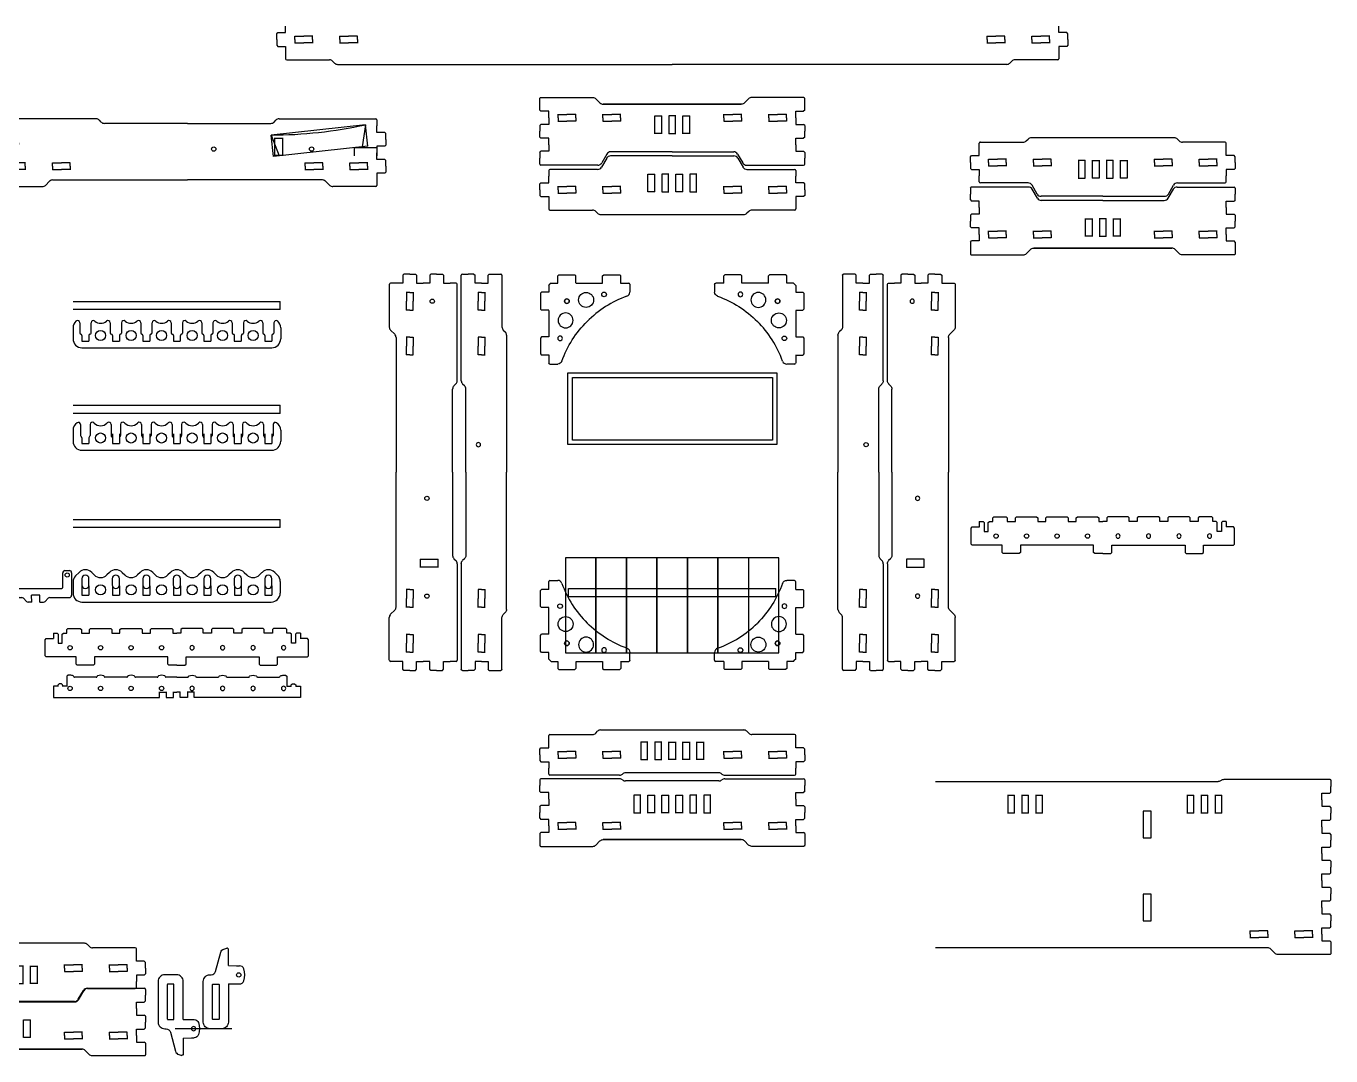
# Model space of a CAD drawing. Header units: inches. Extents: x -309 to 118, y -31 to 166.
# Drawn here: x -168.27 to -131.9, y 50.64 to 79.36 of the extents above; entities that cross this region are included whole.
import ezdxf

# ---------------------------------------------------------------- set-up
doc = ezdxf.new("R2010")
doc.units = ezdxf.units.IN
doc.header["$MEASUREMENT"] = 0
doc.layers.add('CUT', color=1, linetype='Continuous')

# ---------------------------------------------------------------- blocks, each defined once
blk = doc.blocks.new('BraceHole_Quarter')
at = {"layer": 'CUT', "ltscale": 0.003906}
for p, q in [((-0.25, 0.0935), (0, 0.0935)), ((-0.246, 0), (-0.246, 0.0975))]:
    blk.add_line(p, q, dxfattribs=at)
blk = doc.blocks.new('BraceHole')
at = {"color": 0}
blk.add_blockref('BraceHole_Quarter', (0, 0), dxfattribs=at)
at = {"color": 0, "xscale": -1, "rotation": 180}
blk.add_blockref('BraceHole_Quarter', (0, 0), dxfattribs=at)
at = {"color": 0, "xscale": -1}
blk.add_blockref('BraceHole_Quarter', (0, 0), dxfattribs=at)
at = {"color": 0, "rotation": 180}
blk.add_blockref('BraceHole_Quarter', (0, 0), dxfattribs=at)
blk = doc.blocks.new('BraceHoles')
at = {"color": 0}
for p in [(0.5, 0), (1.75, 0)]:
    blk.add_blockref('BraceHole', p, dxfattribs=at)
blk = doc.blocks.new('Dovetail_Out_Half')
for p, q in [((0.24, 0.1925), (0.24, 0.375)), ((-0.01, 0.16125), (0.02125, 0.1925)), ((-0.01, 0), (-0.01, 0.16125)), ((0.02125, 0.1925), (0.24, 0.1925))]:
    blk.add_line(p, q)
blk = doc.blocks.new('HingeHole')
at = {"layer": 'CUT', "ltscale": 0.003906}
for p, q in [((-0.0975, 0.495), (0.0975, 0.495)), ((-0.0925, 0), (-0.0925, 0.5)), ((0.0925, 0.5), (0.0925, 0)), ((0.0975, 0.005), (-0.0975, 0.005))]:
    blk.add_line(p, q, dxfattribs=at)
blk = doc.blocks.new('ChopstickBox_Lid_Elev_Rear')
at = {"layer": 'CUT'}
for p, q in [((-152.391, 59.64), (-152.34, 59.692)), ((-152.251, 59.728), (-148.267, 59.728)), ((-148.127, 59.64), (-148.179, 59.692)), ((-153.701, 59.411), (-153.701, 59.572)), ((-153.67, 59.603), (-152.48, 59.603)), ((-146.849, 59.603), (-148.039, 59.603)), ((-146.818, 59.411), (-146.818, 59.572)), ((-153.701, 58.5), (-153.701, 58.661)), ((-146.818, 58.5), (-146.818, 58.661)), ((-151.726, 58.468), (-153.67, 58.468)), ((-148.958, 58.531), (-151.56, 58.531)), ((-148.793, 58.468), (-146.849, 58.468))]:
    blk.add_line(p, q, dxfattribs=at)
for centre, radius, start, end in [((-152.251, 59.603), 0.125, 90, 135), ((-148.267, 59.603), 0.125, 45, 90), ((-153.67, 59.572), 0.0312, 90, 180), ((-152.48, 59.728), 0.125, 270, 315), ((-148.039, 59.728), 0.125, 225, 270), ((-146.849, 59.572), 0.0312, 0, 90), ((-153.67, 58.5), 0.0312, 180, 270), ((-151.726, 58.593), 0.125, 270, 311.4096), ((-151.56, 58.406), 0.125, 90, 131.4096), ((-148.958, 58.406), 0.125, 48.5904, 90), ((-148.793, 58.593), 0.125, 228.5904, 270), ((-146.849, 58.5), 0.0312, 270, 0)]:
    blk.add_arc(centre, radius, start, end, dxfattribs=at)
at = {"xscale": -1}
for p in [(-151.039, 58.896), (-150.649, 58.896)]:
    blk.add_blockref('HingeHole', p, dxfattribs=at)
for p in [(-150.259, 58.896), (-149.869, 58.896), (-149.479, 58.896)]:
    blk.add_blockref('HingeHole', p)
at = {"xscale": -1, "rotation": 180}
blk.add_blockref('BraceHoles', (-153.696, 59.036), dxfattribs=at)
at = {"rotation": 180}
blk.add_blockref('BraceHoles', (-146.823, 59.036), dxfattribs=at)
at = {"layer": 'CUT'}
blk.add_blockref('Dovetail_Out_Half', (-153.941, 59.036), dxfattribs=at)
at = {"layer": 'CUT', "xscale": -1}
blk.add_blockref('Dovetail_Out_Half', (-146.578, 59.036), dxfattribs=at)
at = {"layer": 'CUT', "xscale": -1, "rotation": 180}
blk.add_blockref('Dovetail_Out_Half', (-153.941, 59.036), dxfattribs=at)
at = {"layer": 'CUT', "rotation": 180}
blk.add_blockref('Dovetail_Out_Half', (-146.578, 59.036), dxfattribs=at)
blk = doc.blocks.new('Dovetail_Half')
for p, q in [((-0.25, 0.21375), (-0.25, 0.375)), ((-0.25, 0.21375), (-0.21875, 0.1825)), ((0, 0.1825), (-0.21875, 0.1825)), ((0, 0), (0, 0.1825))]:
    blk.add_line(p, q)
blk = doc.blocks.new('Bottom_Back_Half')
at = {"layer": 'CUT', "ltscale": 0.015625}
for p, q in [((-11.025, 6.229), (-11.025, 6.063)), ((-8.05, 6.26), (-10.994, 6.26)), ((0, 6.198), (-7.884, 6.198))]:
    blk.add_line(p, q, dxfattribs=at)
for points in [[(-5.793, 5.372), (-5.793, 4.628), (-6.017, 4.628), (-6.017, 5.372)], [(-5.793, 3.06), (-5.793, 2.316), (-6.017, 2.316), (-6.017, 3.06)]]:
    blk.add_lwpolyline(points, close=True, dxfattribs=at)
blk.add_lwpolyline([(-11.025, 1.563), (-11.025, 1.401, 0.414214), (-10.994, 1.37), (-9.55, 1.37, 0.198912), (-9.461, 1.407), (-9.347, 1.521, -0.198912), (-9.259, 1.558), (0, 1.558)], format="xyb", dxfattribs=at)
for centre, radius, start, end in [((-10.994, 6.229), 0.0312, 90, 180), ((-8.05, 6.135), 0.125, 48.5904, 90), ((-7.884, 6.323), 0.125, 228.5904, 270)]:
    blk.add_arc(centre, radius, start, end, dxfattribs=at)
at = {"rotation": 180}
for p in [(-7.89, 5.817), (-7.5, 5.817), (-7.11, 5.817), (-2.89, 5.817), (-2.5, 5.817), (-2.11, 5.817)]:
    blk.add_blockref('HingeHole', p, dxfattribs=at)
blk.add_blockref('BraceHoles', (-10.77, 1.938))
at = {"layer": 'CUT'}
for p in [(-10.775, 5.688), (-10.775, 4.938), (-10.775, 4.188), (-10.775, 3.438), (-10.775, 2.688), (-10.775, 1.938)]:
    blk.add_blockref('Dovetail_Half', p, dxfattribs=at)
at = {"layer": 'CUT', "xscale": -1, "rotation": 180}
for p in [(-10.775, 5.688), (-10.775, 4.938), (-10.775, 4.188), (-10.775, 3.438), (-10.775, 2.688), (-10.775, 1.938)]:
    blk.add_blockref('Dovetail_Half', p, dxfattribs=at)
blk = doc.blocks.new('ChopstickBox_Body_Rear')
at = {"layer": 'CUT', "ltscale": 0.015625}
for p, q in [((-153.951, 58.342), (-153.951, 58.176)), ((-151.726, 58.368), (-153.92, 58.368)), ((-148.958, 58.306), (-151.56, 58.306)), ((-148.793, 58.368), (-146.599, 58.368)), ((-146.568, 58.342), (-146.568, 58.176))]:
    blk.add_line(p, q, dxfattribs=at)
for points in [[(-153.951, 56.676), (-153.951, 56.515, 0.414214), (-153.92, 56.483), (-152.476, 56.483, 0.198912), (-152.387, 56.52), (-152.273, 56.634, -0.198912), (-152.185, 56.671), (-148.334, 56.671)], [(-146.568, 56.676), (-146.568, 56.515, -0.414214), (-146.599, 56.483), (-148.043, 56.483, -0.198912), (-148.131, 56.52), (-148.246, 56.634, 0.198912), (-148.334, 56.671), (-152.185, 56.671)]]:
    blk.add_lwpolyline(points, format="xyb", dxfattribs=at)
for centre, radius, start, end in [((-153.92, 58.337), 0.0312, 90, 180), ((-151.726, 58.243), 0.125, 48.5904, 90), ((-151.56, 58.431), 0.125, 228.5904, 270), ((-148.958, 58.431), 0.125, 270, 311.4096), ((-148.793, 58.243), 0.125, 90, 131.4096), ((-146.599, 58.337), 0.0312, 0, 90)]:
    blk.add_arc(centre, radius, start, end, dxfattribs=at)
at = {"xscale": -1, "rotation": 180}
for p in [(-151.234, 57.911), (-149.674, 57.911), (-149.284, 57.911)]:
    blk.add_blockref('HingeHole', p, dxfattribs=at)
at = {"rotation": 180}
for p in [(-150.844, 57.911), (-150.454, 57.911), (-150.064, 57.911)]:
    blk.add_blockref('HingeHole', p, dxfattribs=at)
blk.add_blockref('BraceHoles', (-153.696, 57.051))
at = {"xscale": -1}
blk.add_blockref('BraceHoles', (-146.823, 57.051), dxfattribs=at)
at = {"layer": 'CUT'}
for p in [(-153.701, 57.801), (-153.701, 57.051)]:
    blk.add_blockref('Dovetail_Half', p, dxfattribs=at)
at = {"layer": 'CUT', "xscale": -1}
for p in [(-146.818, 57.801), (-146.818, 57.051)]:
    blk.add_blockref('Dovetail_Half', p, dxfattribs=at)
at = {"layer": 'CUT', "xscale": -1, "rotation": 180}
for p in [(-153.701, 57.801), (-153.701, 57.051)]:
    blk.add_blockref('Dovetail_Half', p, dxfattribs=at)
at = {"layer": 'CUT', "rotation": 180}
for p in [(-146.818, 57.801), (-146.818, 57.051)]:
    blk.add_blockref('Dovetail_Half', p, dxfattribs=at)
blk = doc.blocks.new('ChopstickBox_Front')
at = {"layer": 'CUT', "ltscale": 0.015625}
for p, q in [((-153.951, 75.508), (-153.951, 75.674)), ((-152.081, 75.789), (-152.226, 75.539)), ((-150.259, 75.851), (-151.973, 75.851)), ((-150.259, 75.851), (-148.546, 75.851)), ((-148.437, 75.789), (-148.293, 75.539)), ((-146.568, 75.508), (-146.568, 75.674)), ((-152.334, 75.476), (-153.92, 75.476)), ((-148.185, 75.476), (-146.599, 75.476))]:
    blk.add_line(p, q, dxfattribs=at)
at = {"layer": 'CUT'}
for p, q in [((-152.087, 75.674), (-152.231, 75.424)), ((-150.259, 75.736), (-151.979, 75.736)), ((-150.259, 75.736), (-148.54, 75.736)), ((-148.432, 75.674), (-148.287, 75.424)), ((-153.701, 75.33), (-153.701, 75.169)), ((-152.34, 75.361), (-153.67, 75.361)), ((-148.179, 75.361), (-146.849, 75.361)), ((-146.818, 75.33), (-146.818, 75.169)), ((-153.701, 74.419), (-153.701, 74.258)), ((-153.67, 74.226), (-152.48, 74.226)), ((-146.849, 74.226), (-148.039, 74.226)), ((-146.818, 74.419), (-146.818, 74.258)), ((-152.391, 74.19), (-152.34, 74.138)), ((-152.251, 74.101), (-148.267, 74.101)), ((-148.127, 74.19), (-148.179, 74.138))]:
    blk.add_line(p, q, dxfattribs=at)
at = {"layer": 'CUT', "ltscale": 0.015625}
for points in [[(-153.951, 77.174), (-153.951, 77.335, -0.414214), (-153.92, 77.366), (-152.476, 77.366, -0.198912), (-152.387, 77.33), (-152.273, 77.216, 0.198912), (-152.185, 77.179), (-148.334, 77.179)], [(-146.568, 77.174), (-146.568, 77.335, 0.414214), (-146.599, 77.366), (-148.043, 77.366, 0.198912), (-148.131, 77.33), (-148.246, 77.216, -0.198912), (-148.334, 77.179), (-152.185, 77.179)]]:
    blk.add_lwpolyline(points, format="xyb", dxfattribs=at)
at = {"layer": 'CUT'}
for centre, radius, start, end in [((-151.979, 75.611), 0.125, 90, 150), ((-148.54, 75.611), 0.125, 30, 90), ((-153.67, 75.33), 0.0312, 90, 180), ((-152.34, 75.486), 0.125, 270, 330), ((-148.179, 75.486), 0.125, 210, 270), ((-146.849, 75.33), 0.0312, 0, 90), ((-153.67, 74.258), 0.0312, 180, 270), ((-152.48, 74.101), 0.125, 45, 90), ((-148.039, 74.101), 0.125, 90, 135), ((-146.849, 74.258), 0.0312, 270, 0), ((-152.251, 74.226), 0.125, 225, 270), ((-148.267, 74.226), 0.125, 270, 315)]:
    blk.add_arc(centre, radius, start, end, dxfattribs=at)
at = {"layer": 'CUT', "ltscale": 0.015625}
for centre, radius, start, end in [((-151.973, 75.726), 0.125, 90, 150), ((-148.546, 75.726), 0.125, 30, 90), ((-153.92, 75.508), 0.0312, 180, 270), ((-152.334, 75.601), 0.125, 270, 330), ((-148.185, 75.601), 0.125, 210, 270), ((-146.599, 75.508), 0.0312, 270, 0)]:
    blk.add_arc(centre, radius, start, end, dxfattribs=at)
at = {"xscale": -1, "rotation": 180}
for name, p in [('BraceHoles', (-153.696, 76.799)), ('HingeHole', (-150.259, 76.856))]:
    blk.add_blockref(name, p, dxfattribs=at)
at = {"rotation": 180}
for name, p in [('HingeHole', (-150.649, 76.856)), ('HingeHole', (-149.869, 76.856)), ('BraceHoles', (-146.823, 76.799))]:
    blk.add_blockref(name, p, dxfattribs=at)
for name, p in [('HingeHole', (-150.844, 74.731)), ('HingeHole', (-150.064, 74.731)), ('BraceHoles', (-153.696, 74.794))]:
    blk.add_blockref(name, p)
at = {"xscale": -1}
for name, p in [('HingeHole', (-150.454, 74.731)), ('HingeHole', (-149.674, 74.731)), ('BraceHoles', (-146.823, 74.794))]:
    blk.add_blockref(name, p, dxfattribs=at)
at = {"layer": 'CUT'}
for name, p in [('Dovetail_Half', (-153.701, 76.799)), ('Dovetail_Half', (-153.701, 76.049)), ('Dovetail_Out_Half', (-153.941, 74.794))]:
    blk.add_blockref(name, p, dxfattribs=at)
at = {"layer": 'CUT', "xscale": -1}
for name, p in [('Dovetail_Half', (-146.818, 76.799)), ('Dovetail_Half', (-146.818, 76.049)), ('Dovetail_Out_Half', (-146.578, 74.794))]:
    blk.add_blockref(name, p, dxfattribs=at)
at = {"layer": 'CUT', "xscale": -1, "rotation": 180}
for name, p in [('Dovetail_Half', (-153.701, 76.799)), ('Dovetail_Half', (-153.701, 76.049)), ('Dovetail_Out_Half', (-153.941, 74.794))]:
    blk.add_blockref(name, p, dxfattribs=at)
at = {"layer": 'CUT', "rotation": 180}
for name, p in [('Dovetail_Half', (-146.818, 76.799)), ('Dovetail_Half', (-146.818, 76.049)), ('Dovetail_Out_Half', (-146.578, 74.794))]:
    blk.add_blockref(name, p, dxfattribs=at)
blk = doc.blocks.new('Lid_Side_Half')
at = {"layer": 'CUT'}
for p, q in [((-2.787, 2.55), (-2.787, 5.494)), ((-2.756, 5.525), (-2.595, 5.525)), ((-1.845, 5.525), (-1.684, 5.525)), ((-1.652, 5.494), (-1.652, 4.054)), ((-1.616, 3.965), (-1.564, 3.914)), ((-1.527, 3.825), (-1.527, 0)), ((-2.699, 2.41), (-2.751, 2.461)), ((-2.662, 0), (-2.662, 2.321))]:
    blk.add_line(p, q, dxfattribs=at)
for centre, radius, start, end in [((-2.756, 5.494), 0.0312, 90, 180), ((-1.684, 5.494), 0.0312, 0, 90), ((-1.527, 4.054), 0.125, 180, 225), ((-1.652, 3.825), 0.125, 0, 45), ((-2.662, 2.55), 0.125, 180, 225), ((-2.787, 2.321), 0.125, 0, 45)]:
    blk.add_arc(centre, radius, start, end, dxfattribs=at)
at = {"xscale": -1, "rotation": 90}
blk.add_blockref('BraceHoles', (-2.22, 5.27), dxfattribs=at)
at = {"layer": 'CUT', "xscale": -1, "rotation": 90}
blk.add_blockref('Dovetail_Half', (-2.22, 5.275), dxfattribs=at)
at = {"layer": 'CUT', "rotation": 270}
blk.add_blockref('Dovetail_Half', (-2.22, 5.275), dxfattribs=at)
blk = doc.blocks.new('Lid_Side')
at = {"layer": 'CUT'}
blk.add_circle((-2.31, -0.77), 0.0595, dxfattribs=at)
at = {"rotation": 359.9999999999981}
blk.add_blockref('Lid_Side_Half', (0, 0), dxfattribs=at)
at = {"xscale": -1.000000000000002, "rotation": 179.999999999998}
blk.add_blockref('Lid_Side_Half', (0, 0), dxfattribs=at)
blk = doc.blocks.new('ChopstickBox_Side')
at = {"layer": 'CUT', "ltscale": 0.015625}
for p, q in [((-158.145, 72.159), (-158.145, 70.965)), ((-157.952, 72.19), (-158.113, 72.19)), ((-156.286, 72.19), (-156.452, 72.19)), ((-156.255, 69.465), (-156.255, 72.159)), ((-158.108, 70.876), (-157.994, 70.762)), ((-157.957, 70.674), (-157.957, 66.915)), ((-156.38, 66.915), (-156.38, 69.236)), ((-156.343, 69.324), (-156.291, 69.376)), ((-157.957, 63.156), (-157.957, 66.915)), ((-156.38, 66.915), (-156.38, 64.594)), ((-156.343, 64.505), (-156.291, 64.454)), ((-156.255, 64.365), (-156.255, 61.671)), ((-158.108, 62.954), (-157.994, 63.068)), ((-158.145, 61.671), (-158.145, 62.865)), ((-157.952, 61.64), (-158.113, 61.64)), ((-156.286, 61.64), (-156.452, 61.64))]:
    blk.add_line(p, q, dxfattribs=at)
at = {"layer": 'CUT'}
for p, q in [((-157.285, 64.487), (-156.785, 64.487)), ((-157.28, 64.262), (-157.28, 64.492)), ((-156.79, 64.492), (-156.79, 64.262)), ((-156.785, 64.267), (-157.285, 64.267))]:
    blk.add_line(p, q, dxfattribs=at)
for centre in [(-156.947, 71.685), (-157.097, 66.187), (-157.097, 63.46)]:
    blk.add_circle(centre, 0.0595, dxfattribs=at)
at = {"layer": 'CUT', "ltscale": 0.015625}
for centre, radius, start, end in [((-158.113, 72.159), 0.0312, 90, 180), ((-156.286, 72.159), 0.0312, 0, 90), ((-158.02, 70.965), 0.125, 180, 225), ((-158.082, 70.674), 0.125, 0, 45), ((-156.38, 69.465), 0.125, 315, 360), ((-156.255, 69.236), 0.125, 135, 180), ((-156.255, 64.594), 0.125, 180, 225), ((-156.38, 64.365), 0.125, 0, 45), ((-158.02, 62.865), 0.125, 135, 180), ((-158.082, 63.156), 0.125, 315, 360), ((-158.113, 61.671), 0.0312, 180, 270), ((-156.286, 61.671), 0.0312, 270, 0)]:
    blk.add_arc(centre, radius, start, end, dxfattribs=at)
at = {"rotation": 270}
blk.add_blockref('BraceHoles', (-157.577, 72.185), dxfattribs=at)
at = {"xscale": -1, "rotation": 270}
blk.add_blockref('BraceHoles', (-157.577, 61.645), dxfattribs=at)
at = {"layer": 'CUT'}
for p, xscale, rotation in [((-157.577, 72.43), -1.000000000000001, 90), ((-156.827, 72.43), -1.000000000000001, 90), ((-157.577, 61.4), -1, 270), ((-156.827, 61.4), -1, 270)]:
    blk.add_blockref('Dovetail_Out_Half', p, dxfattribs=dict(at, xscale=xscale, rotation=rotation))
for p, rotation in [((-157.577, 72.43), 270), ((-156.827, 72.43), 270), ((-157.577, 61.4), 90), ((-156.827, 61.4), 90)]:
    blk.add_blockref('Dovetail_Out_Half', p, dxfattribs=dict(at, rotation=rotation))
blk = doc.blocks.new('Bracket_V2')
at = {"layer": 'CUT'}
for p, q in [((-0.387, 0.451), (-0.419, 0.419)), ((-0.387, 0.451), (-0.2, 0.451)), ((-0.2, 0.65), (-0.168, 0.682)), ((-0.2, 0.451), (-0.2, 0.65)), ((-0.168, 0.682), (0.275, 0.682)), ((0.275, 0.682), (0.306, 0.65)), ((0.306, 0.451), (0.306, 0.65)), ((0.311, 0.451), (1.05, 0.451)), ((1.05, 0.65), (1.082, 0.682)), ((1.05, 0.451), (1.05, 0.65)), ((1.082, 0.682), (1.525, 0.682)), ((1.525, 0.682), (1.556, 0.65)), ((1.551, 0.451), (1.777, 0.451)), ((1.556, 0.451), (1.556, 0.65)), ((1.808, 0.419), (1.808, 0.202))]:
    blk.add_line(p, q, dxfattribs=at)
for centre, radius in [((0.053, -0.053), 0.0645), ((0.589, -0.017), 0.209), ((1.089, 0.137), 0.0645)]:
    blk.add_circle(centre, radius, dxfattribs=at)
for centre, radius, start, end in [((1.777, 0.419), 0.0312, 0, 90), ((2.735, -2.735), 2.995, 109.7047, 135), ((1.683, 0.202), 0.125, 289.7047, 360)]:
    blk.add_arc(centre, radius, start, end, dxfattribs=at)
blk = doc.blocks.new('Bracket_V2_both')
at = {"xscale": -1}
blk.add_blockref('Bracket_V2', (-0.447, -0.447), dxfattribs=at)
at = {"rotation": 270}
blk.add_blockref('Bracket_V2', (-0.447, -0.447), dxfattribs=at)
blk = doc.blocks.new('ChopstickBox_FrontBottom')
at = {"layer": 'CUT', "ltscale": 0.015625}
for p, q in [((-172.327, 52.493), (-172.327, 52.332)), ((-170.707, 52.524), (-172.296, 52.524)), ((-170.457, 52.217), (-170.599, 52.462)), ((-166.813, 52.217), (-166.672, 52.462)), ((-166.564, 52.524), (-164.975, 52.524)), ((-164.944, 52.493), (-164.944, 52.332)), ((-166.922, 52.154), (-170.349, 52.154))]:
    blk.add_line(p, q, dxfattribs=at)
for points in [[(-172.327, 50.832), (-172.327, 50.67, 0.414214), (-172.296, 50.639), (-170.852, 50.639, 0.198912), (-170.763, 50.676), (-170.649, 50.79, -0.198912), (-170.561, 50.827), (-166.71, 50.827)], [(-164.944, 50.832), (-164.944, 50.67, -0.414214), (-164.975, 50.639), (-166.419, 50.639, -0.198912), (-166.507, 50.676), (-166.622, 50.79, 0.198912), (-166.71, 50.827), (-170.561, 50.827)]]:
    blk.add_lwpolyline(points, format="xyb", dxfattribs=at)
for centre, radius, start, end in [((-172.296, 52.493), 0.0312, 90, 180), ((-170.707, 52.399), 0.125, 30, 90), ((-166.564, 52.399), 0.125, 90, 150), ((-164.975, 52.493), 0.0312, 0, 90), ((-170.349, 52.279), 0.125, 210, 270), ((-166.922, 52.279), 0.125, 270, 330)]:
    blk.add_arc(centre, radius, start, end, dxfattribs=at)
for name, p in [('HingeHole', (-169.025, 51.149)), ('HingeHole', (-168.245, 51.149)), ('BraceHoles', (-172.072, 51.207))]:
    blk.add_blockref(name, p)
at = {"xscale": -1}
for name, p in [('HingeHole', (-168.635, 51.149)), ('BraceHoles', (-165.199, 51.207))]:
    blk.add_blockref(name, p, dxfattribs=at)
at = {"layer": 'CUT'}
for p in [(-172.077, 51.957), (-172.077, 51.207)]:
    blk.add_blockref('Dovetail_Half', p, dxfattribs=at)
at = {"layer": 'CUT', "xscale": -1}
for p in [(-165.194, 51.957), (-165.194, 51.207)]:
    blk.add_blockref('Dovetail_Half', p, dxfattribs=at)
at = {"layer": 'CUT', "xscale": -1, "rotation": 180}
for p in [(-172.077, 51.957), (-172.077, 51.207)]:
    blk.add_blockref('Dovetail_Half', p, dxfattribs=at)
at = {"layer": 'CUT', "rotation": 180}
for p in [(-165.194, 51.957), (-165.194, 51.207)]:
    blk.add_blockref('Dovetail_Half', p, dxfattribs=at)
blk = doc.blocks.new('Stix_Sideview')
at = {"layer": 'CUT'}
for p, q in [((-0.246, -0.192), (-0.258, 0.433)), ((-0.072, 0.499), (-0.197, 0.496)), ((-0.135, 0.497), (-0.135, 0.497)), ((-0.001, 0.031), (-0.009, 0.437)), ((8.873, 0.204), (8.865, 0.61)), ((8.926, 0.674), (9.051, 0.676)), ((8.989, 0.675), (8.989, 0.675)), ((9.127, -0.01), (9.115, 0.615)), ((0.031, 0.001), (2.264, 0.044)), ((4.445, -0.09), (4.546, 0.015)), ((4.721, 0.092), (8.842, 0.172)), ((-0.183, -0.254), (1.685, -0.217)), ((1.813, -0.34), (1.685, -0.217)), ((1.938, -0.337), (1.813, -0.34)), ((1.935, -0.212), (2.165, -0.208)), ((1.938, -0.337), (1.935, -0.212)), ((2.168, -0.333), (2.165, -0.208)), ((2.168, -0.333), (2.37, -0.329)), ((2.449, -0.379), (2.415, -0.346)), ((2.548, -0.127), (2.442, -0.026)), ((2.726, -0.197), (4.269, -0.167)), ((4.832, -0.281), (4.791, -0.282)), ((4.83, -0.156), (5.06, -0.152)), ((4.832, -0.281), (4.83, -0.156)), ((5.062, -0.277), (5.06, -0.152)), ((5.062, -0.277), (5.187, -0.274)), ((5.187, -0.274), (5.31, -0.147)), ((5.31, -0.147), (7.092, -0.112)), ((7.665, -0.101), (7.738, -0.1)), ((7.872, -0.204), (7.782, -0.117)), ((8.016, -0.219), (7.917, -0.221)), ((8.242, -0.027), (8.012, -0.032)), ((8.016, -0.219), (8.012, -0.032)), ((8.246, -0.215), (8.242, -0.027)), ((8.246, -0.215), (8.345, -0.213)), ((8.389, -0.194), (8.475, -0.104)), ((8.519, -0.084), (9.066, -0.074)), ((2.627, -0.449), (4.195, -0.419))]:
    blk.add_line(p, q, dxfattribs=at)
for centre in [(-0.132, 0.375), (8.991, 0.553), (4.481, -0.413), (7.378, -0.107)]:
    blk.add_circle(centre, 0.0595, dxfattribs=at)
for centre, radius, start, end in [((-0.196, 0.434), 0.0625, 91.1139, 181.1139), ((-0.071, 0.436), 0.0625, 1.1139, 91.1139), ((8.927, 0.611), 0.0625, 91.1139, 181.1139), ((9.052, 0.614), 0.0625, 1.1139, 91.1139), ((0.031, 0.032), 0.0312, 181.1139, 271.1139), ((2.269, -0.206), 0.25, 46.1139, 91.1139), ((4.726, -0.158), 0.25, 91.1139, 136.1139), ((8.841, 0.203), 0.0312, 271.1139, 1.1139), ((-0.184, -0.191), 0.0625, 181.1139, 271.1139), ((2.372, -0.391), 0.0625, 46.1139, 91.1139), ((2.721, 0.053), 0.25, 226.1139, 271.1139), ((4.264, 0.083), 0.25, 271.1139, 316.1139), ((4.794, -0.407), 0.125, 91.1139, 181.1139), ((7.095, -0.237), 0.125, 24.6921, 91.1139), ((7.378, -0.107), 0.188, 204.6921, 337.5357), ((7.667, -0.226), 0.125, 91.1139, 157.5357), ((7.739, -0.162), 0.0625, 46.1139, 91.1139), ((7.915, -0.159), 0.0625, 226.1139, 271.1139), ((8.344, -0.15), 0.0625, 271.1139, 316.1139), ((8.52, -0.147), 0.0625, 91.1139, 136.1139), ((9.064, -0.011), 0.0625, 271.1139, 1.1139), ((2.622, -0.199), 0.25, 226.1139, 271.1139), ((4.197, -0.544), 0.125, 24.6921, 91.1139), ((4.481, -0.413), 0.188, 204.6921, 1.1139)]:
    blk.add_arc(centre, radius, start, end, dxfattribs=at)
blk = doc.blocks.new('ChopstickBox_FrontTop')
at = {"layer": 'CUT'}
for p, q in [((-172.077, 53.462), (-172.077, 53.623)), ((-172.046, 53.654), (-170.856, 53.654)), ((-170.767, 53.691), (-170.716, 53.742)), ((-166.643, 53.779), (-170.627, 53.779)), ((-166.503, 53.691), (-166.555, 53.742)), ((-165.225, 53.654), (-166.415, 53.654)), ((-165.194, 53.462), (-165.194, 53.623)), ((-172.077, 52.55), (-172.077, 52.712)), ((-170.716, 52.519), (-172.046, 52.519)), ((-170.463, 52.207), (-170.607, 52.457)), ((-166.808, 52.207), (-166.663, 52.457)), ((-166.555, 52.519), (-165.225, 52.519)), ((-165.194, 52.55), (-165.194, 52.712)), ((-168.635, 52.144), (-170.355, 52.144)), ((-168.635, 52.144), (-166.916, 52.144))]:
    blk.add_line(p, q, dxfattribs=at)
for centre, radius, start, end in [((-172.046, 53.623), 0.0312, 90, 180), ((-170.856, 53.779), 0.125, 270, 315), ((-170.627, 53.654), 0.125, 90, 135), ((-166.643, 53.654), 0.125, 45, 90), ((-166.415, 53.779), 0.125, 225, 270), ((-165.225, 53.623), 0.0312, 0, 90), ((-172.046, 52.55), 0.0312, 180, 270), ((-170.716, 52.394), 0.125, 30, 90), ((-166.555, 52.394), 0.125, 90, 150), ((-165.225, 52.55), 0.0312, 270, 0), ((-170.355, 52.269), 0.125, 210, 270), ((-166.916, 52.269), 0.125, 270, 330)]:
    blk.add_arc(centre, radius, start, end, dxfattribs=at)
at = {"xscale": -1, "rotation": 180}
for name, p in [('BraceHoles', (-172.072, 53.087)), ('HingeHole', (-169.22, 53.149)), ('HingeHole', (-168.44, 53.149))]:
    blk.add_blockref(name, p, dxfattribs=at)
at = {"rotation": 180}
for name, p in [('HingeHole', (-168.83, 53.149)), ('HingeHole', (-168.05, 53.149)), ('BraceHoles', (-165.199, 53.087))]:
    blk.add_blockref(name, p, dxfattribs=at)
at = {"layer": 'CUT'}
blk.add_blockref('Dovetail_Out_Half', (-172.317, 53.087), dxfattribs=at)
at = {"layer": 'CUT', "xscale": -1}
blk.add_blockref('Dovetail_Out_Half', (-164.954, 53.087), dxfattribs=at)
at = {"layer": 'CUT', "xscale": -1, "rotation": 180}
blk.add_blockref('Dovetail_Out_Half', (-172.317, 53.087), dxfattribs=at)
at = {"layer": 'CUT', "rotation": 180}
blk.add_blockref('Dovetail_Out_Half', (-164.954, 53.087), dxfattribs=at)
blk = doc.blocks.new('Latch_Mid')
at = {"layer": 'CUT', "ltscale": 0.007812}
for p, q in [((0.253, 0.919), (0.253, 1.369)), ((0.253, 0.919), (0.49, 0.909)), ((0.48, 0.909), (0.562, 0.909)), ((0.253, 0.403), (0.49, 0.403)), ((0.48, 0.403), (0.562, 0.403))]:
    blk.add_line(p, q, dxfattribs=at)
blk.add_lwpolyline([(0.253, 0.403), (0.253, -0.659, -0.414214), (0.066, -0.847), (-0.261, -0.847, -0.414214), (-0.448, -0.659), (-0.448, 0.472, -0.414214), (-0.261, 0.659), (-0.226, 0.659, 0.339454), (-0.105, 0.752), (0.038, 1.288, -0.267949), (0.127, 1.376), (0.214, 1.4)], format="xyb", dxfattribs=at)
at = {"layer": 'CUT'}
blk.add_lwpolyline([(-0.19, -0.573), (-0.19, 0.386, -0.414214), (-0.174, 0.401), (-0.021, 0.401, -0.414214), (-0.005, 0.386), (-0.005, -0.573, -0.414214), (-0.021, -0.589), (-0.174, -0.589, -0.414214)], format="xyb", close=True, dxfattribs=at)
at = {"layer": 'CUT', "ltscale": 0.003906}
blk.add_circle((0.542, 0.656), 0.0595, dxfattribs=at)
at = {"layer": 'CUT', "ltscale": 0.007812}
for centre, radius, start, end in [((0.222, 1.369), 0.0312, 0, 105), ((0.562, 0.784), 0.125, 18.3655, 90), ((0.177, 0.656), 0.531, 341.6345, 18.3655), ((0.562, 0.528), 0.125, 270, 341.6345)]:
    blk.add_arc(centre, radius, start, end, dxfattribs=at)
blk = doc.blocks.new('Partition_Half')
at = {"layer": 'CUT'}
for p, q in [((-3.442, 0.005), (-3.442, -0.152)), ((-3.442, 0.005), (-3.338, 0.005)), ((-3.338, 0.005), (-3.307, -0.026)), ((-3.192, -0.026), (-3.16, 0.005)), ((-3.16, 0.005), (-3.067, 0.005)), ((-3.067, 0.099), (-3.035, 0.13)), ((-3.067, 0.005), (-3.067, 0.099)), ((-3.035, 0.13), (-2.694, 0.13)), ((-2.694, 0.13), (-2.662, 0.099)), ((-2.662, 0.099), (-2.662, 0.005)), ((-2.662, 0.005), (-2.437, 0.005)), ((-2.437, 0.099), (-2.406, 0.13)), ((-2.437, 0.005), (-2.437, 0.099)), ((-2.406, 0.13), (-1.844, 0.13)), ((-1.844, 0.13), (-1.813, 0.099)), ((-1.813, 0.099), (-1.813, 0.005)), ((-1.813, 0.005), (-1.588, 0.005)), ((-1.588, 0.099), (-1.556, 0.13)), ((-1.588, 0.005), (-1.588, 0.099)), ((-1.556, 0.13), (-0.994, 0.13)), ((-0.994, 0.13), (-0.963, 0.099)), ((-0.963, 0.099), (-0.963, 0.005)), ((-0.963, 0.005), (-0.738, 0.005)), ((-0.738, 0.099), (-0.706, 0.13)), ((-0.738, 0.005), (-0.738, 0.099)), ((-0.706, 0.13), (-0.144, 0.13)), ((-0.144, 0.13), (-0.113, 0.099)), ((-0.113, 0.099), (-0.113, 0.005)), ((-0.113, 0.005), (0, 0.005)), ((-3.672, -0.183), (-3.64, -0.152)), ((-3.672, -0.631), (-3.672, -0.183)), ((-3.64, -0.152), (-3.437, -0.152)), ((-3.307, -0.026), (-3.307, -0.281)), ((-3.307, -0.281), (-3.192, -0.281)), ((-3.192, -0.281), (-3.192, -0.026)), ((-3.64, -0.662), (-3.672, -0.631)), ((-3.442, -0.662), (-3.64, -0.662)), ((-2.805, -0.662), (-3.442, -0.662)), ((-2.805, -0.861), (-2.805, -0.662)), ((-0.255, -0.662), (-2.295, -0.662)), ((-2.295, -0.662), (-2.295, -0.861)), ((-0.255, -0.861), (-0.255, -0.662)), ((-2.774, -0.892), (-2.805, -0.861)), ((-2.326, -0.892), (-2.774, -0.892)), ((-2.295, -0.861), (-2.326, -0.892)), ((-0.224, -0.892), (-0.255, -0.861)), ((0, -0.892), (-0.224, -0.892))]:
    blk.add_line(p, q, dxfattribs=at)
for centre in [(-2.975, -0.407), (-2.125, -0.407), (-1.275, -0.407), (-0.425, -0.407)]:
    blk.add_circle(centre, 0.0595, dxfattribs=at)
blk = doc.blocks.new('PartitionSmall')
at = {"layer": 'CUT'}
for p, q in [((-3.067, 0.024), (-3.067, -0.25)), ((-3.04, 0.057), (-3.062, 0.035)), ((-2.975, 0.061), (-3.029, 0.061)), ((-2.245, 0.005), (-2.855, 0.005)), ((-1.395, 0.005), (-2.005, 0.005)), ((-0.545, 0.005), (-1.155, 0.005)), ((0, 0.005), (-0.305, 0.005)), ((-3.312, -0.245), (-3.442, -0.245)), ((-3.442, -0.245), (-3.442, -0.561)), ((-3.317, -0.22), (-3.317, -0.25)), ((-3.29, -0.187), (-3.312, -0.209)), ((-3.219, -0.182), (-3.279, -0.182)), ((-3.186, -0.209), (-3.208, -0.187)), ((-3.062, -0.245), (-3.187, -0.245)), ((-3.182, -0.25), (-3.182, -0.22)), ((-3.442, -0.561), (-0.482, -0.561)), ((-0.487, -0.411), (-0.292, -0.411)), ((-0.482, -0.561), (-0.482, -0.406)), ((-0.297, -0.406), (-0.297, -0.561)), ((-0.297, -0.561), (-0.093, -0.561)), ((-0.097, -0.411), (0, -0.411)), ((-0.093, -0.561), (-0.093, -0.406))]:
    blk.add_line(p, q, dxfattribs=at)
for centre in [(-2.975, -0.306), (-2.125, -0.306), (-1.275, -0.306), (-0.425, -0.306)]:
    blk.add_circle(centre, 0.0595, dxfattribs=at)
for centre, radius, start, end in [((-3.051, 0.024), 0.0156, 135, 180), ((-3.029, 0.046), 0.0156, 90, 135), ((-2.975, -0.155), 0.216, 66.4724, 90), ((-2.901, 0.015), 0.0312, 7.085, 66.4724), ((-2.855, 0.021), 0.0156, 187.085, 270), ((-2.245, 0.021), 0.0156, 270, 352.915), ((-2.199, 0.015), 0.0312, 113.5276, 172.915), ((-2.125, -0.155), 0.216, 66.4724, 113.5276), ((-2.051, 0.015), 0.0312, 7.085, 66.4724), ((-2.005, 0.021), 0.0156, 187.085, 270), ((-1.395, 0.021), 0.0156, 270, 352.915), ((-1.349, 0.015), 0.0312, 113.5276, 172.915), ((-1.275, -0.155), 0.216, 66.4724, 113.5276), ((-1.201, 0.015), 0.0312, 7.085, 66.4724), ((-1.155, 0.021), 0.0156, 187.085, 270), ((-0.545, 0.021), 0.0156, 270, 352.915), ((-0.499, 0.015), 0.0312, 113.5276, 172.915), ((-0.425, -0.155), 0.216, 66.4724, 113.5276), ((-0.351, 0.015), 0.0312, 7.085, 66.4724), ((-0.305, 0.021), 0.0156, 187.085, 270), ((-3.301, -0.22), 0.0156, 135, 180), ((-3.279, -0.198), 0.0156, 90, 135), ((-3.219, -0.198), 0.0156, 45, 90), ((-3.197, -0.22), 0.0156, 0, 45)]:
    blk.add_arc(centre, radius, start, end, dxfattribs=at)
blk = doc.blocks.new('CS_Holder_Transverse3')
at = {"layer": 'CUT'}
for p, q in [((-2.72, 0.827), (-2.814, 0.733)), ((-2.366, 0.827), (-2.295, 0.755)), ((-1.87, 0.827), (-1.941, 0.755)), ((-1.516, 0.827), (-1.445, 0.755)), ((-1.02, 0.827), (-1.091, 0.755)), ((-0.666, 0.827), (-0.595, 0.755)), ((-0.17, 0.827), (-0.241, 0.755)), ((0.184, 0.827), (0.255, 0.755)), ((0.68, 0.827), (0.609, 0.755)), ((1.034, 0.827), (1.105, 0.755)), ((1.53, 0.827), (1.459, 0.755)), ((1.884, 0.827), (1.955, 0.755)), ((2.38, 0.827), (2.309, 0.755)), ((2.734, 0.827), (2.814, 0.747)), ((-2.887, 0.556), (-2.887, 0.25)), ((-2.643, 0.65), (-2.643, 0.475)), ((-2.641, 0.453), (-2.641, 0.187)), ((-2.446, 0.453), (-2.446, 0.187)), ((-2.443, 0.475), (-2.443, 0.65)), ((-1.793, 0.65), (-1.793, 0.475)), ((-1.791, 0.453), (-1.791, 0.187)), ((-1.596, 0.453), (-1.596, 0.187)), ((-1.593, 0.475), (-1.593, 0.65)), ((-0.943, 0.65), (-0.943, 0.475)), ((-0.941, 0.453), (-0.941, 0.187)), ((-0.746, 0.453), (-0.746, 0.187)), ((-0.743, 0.475), (-0.743, 0.65)), ((-0.093, 0.65), (-0.093, 0.475)), ((-0.091, 0.453), (-0.091, 0.187)), ((0.104, 0.453), (0.104, 0.187)), ((0.107, 0.475), (0.107, 0.65)), ((0.757, 0.65), (0.757, 0.475)), ((0.759, 0.453), (0.759, 0.187)), ((0.954, 0.453), (0.954, 0.187)), ((0.957, 0.475), (0.957, 0.65)), ((1.607, 0.65), (1.607, 0.475)), ((1.609, 0.453), (1.609, 0.187)), ((1.804, 0.453), (1.804, 0.187)), ((1.807, 0.475), (1.807, 0.65)), ((2.457, 0.65), (2.457, 0.475)), ((2.459, 0.453), (2.459, 0.187)), ((2.654, 0.453), (2.654, 0.187)), ((2.657, 0.475), (2.657, 0.65)), ((2.887, 0.57), (2.887, 0.25)), ((-2.641, 0.187), (-2.446, 0.187)), ((-2.637, 0), (2.637, 0)), ((-1.791, 0.187), (-1.596, 0.187)), ((-0.941, 0.187), (-0.746, 0.187)), ((-0.091, 0.187), (0.104, 0.187)), ((0.759, 0.187), (0.954, 0.187)), ((1.609, 0.187), (1.804, 0.187)), ((2.459, 0.187), (2.654, 0.187))]:
    blk.add_line(p, q, dxfattribs=at)
for centre in [(-2.118, 0.341), (-1.268, 0.341), (-0.418, 0.341), (0.432, 0.341), (1.282, 0.341), (2.132, 0.341)]:
    blk.add_circle(centre, 0.14, dxfattribs=at)
for centre, radius, start, end in [((-2.637, 0.556), 0.25, 135, 180), ((-2.543, 0.65), 0.25, 45, 135), ((-2.543, 0.65), 0.1, 0, 180), ((-2.118, 0.932), 0.25, 225, 315), ((-1.693, 0.65), 0.25, 45, 135), ((-1.693, 0.65), 0.1, 0, 180), ((-1.268, 0.932), 0.25, 225, 315), ((-0.843, 0.65), 0.25, 45, 135), ((-0.843, 0.65), 0.1, 0, 180), ((-0.418, 0.932), 0.25, 225, 315), ((0.007, 0.65), 0.25, 45, 135), ((0.007, 0.65), 0.1, 0, 180), ((0.432, 0.932), 0.25, 225, 315), ((0.857, 0.65), 0.25, 45, 135), ((0.857, 0.65), 0.1, 0, 180), ((1.282, 0.932), 0.25, 225, 315), ((1.707, 0.65), 0.25, 45, 135), ((1.707, 0.65), 0.1, 0, 180), ((2.132, 0.932), 0.25, 225, 315), ((2.557, 0.65), 0.25, 45, 135), ((2.557, 0.65), 0.1, 0, 180), ((2.637, 0.57), 0.25, 0, 45), ((-2.543, 0.475), 0.1, 180, 0), ((-1.693, 0.475), 0.1, 180, 0), ((-0.843, 0.475), 0.1, 180, 0), ((0.007, 0.475), 0.1, 180, 0), ((0.857, 0.475), 0.1, 180, 0), ((1.707, 0.475), 0.1, 180, 0), ((2.557, 0.475), 0.1, 180, 0), ((-2.637, 0.25), 0.25, 180, 270), ((2.637, 0.25), 0.25, 270, 0)]:
    blk.add_arc(centre, radius, start, end, dxfattribs=at)
blk = doc.blocks.new('CS_Holder_Transverse2')
at = {"layer": 'CUT'}
for p, q in [((-2.311, 0.764), (-2.302, 0.755)), ((-1.939, 0.764), (-1.948, 0.755)), ((-1.461, 0.764), (-1.452, 0.755)), ((-1.089, 0.764), (-1.098, 0.755)), ((-0.611, 0.764), (-0.602, 0.755)), ((-0.239, 0.764), (-0.248, 0.755)), ((0.239, 0.764), (0.248, 0.755)), ((0.611, 0.764), (0.602, 0.755)), ((1.089, 0.764), (1.098, 0.755)), ((1.461, 0.764), (1.452, 0.755)), ((1.939, 0.764), (1.948, 0.755)), ((2.311, 0.764), (2.302, 0.755)), ((-2.894, 0.556), (-2.894, 0.25)), ((-2.683, 0.714), (-2.683, 0.406)), ((-2.418, 0.72), (-2.418, 0.406)), ((-1.833, 0.72), (-1.833, 0.406)), ((-1.798, 0.453), (-1.798, 0.187)), ((-1.603, 0.453), (-1.603, 0.187)), ((-1.568, 0.72), (-1.568, 0.406)), ((-0.983, 0.72), (-0.983, 0.406)), ((-0.948, 0.453), (-0.948, 0.187)), ((-0.753, 0.453), (-0.753, 0.187)), ((-0.718, 0.72), (-0.718, 0.406)), ((-0.133, 0.72), (-0.133, 0.406)), ((-0.098, 0.453), (-0.098, 0.187)), ((0.097, 0.453), (0.097, 0.187)), ((0.132, 0.72), (0.132, 0.406)), ((0.718, 0.72), (0.718, 0.406)), ((0.752, 0.453), (0.752, 0.187)), ((0.947, 0.453), (0.947, 0.187)), ((0.983, 0.72), (0.983, 0.406)), ((1.567, 0.72), (1.567, 0.406)), ((1.602, 0.453), (1.602, 0.187)), ((1.797, 0.453), (1.797, 0.187)), ((1.832, 0.72), (1.832, 0.406)), ((2.417, 0.72), (2.417, 0.406)), ((2.452, 0.453), (2.452, 0.187)), ((2.647, 0.453), (2.647, 0.187)), ((2.682, 0.72), (2.682, 0.406)), ((2.894, 0.556), (2.894, 0.25)), ((-2.648, 0.35), (-2.648, 0.187)), ((-2.648, 0.187), (-2.453, 0.187)), ((-2.644, 0), (2.644, 0)), ((-2.453, 0.35), (-2.453, 0.187)), ((-1.798, 0.187), (-1.603, 0.187)), ((-0.948, 0.187), (-0.753, 0.187)), ((-0.098, 0.187), (0.097, 0.187)), ((0.752, 0.187), (0.947, 0.187)), ((1.602, 0.187), (1.797, 0.187)), ((2.452, 0.187), (2.647, 0.187))]:
    blk.add_line(p, q, dxfattribs=at)
for centre in [(-2.125, 0.341), (-1.275, 0.341), (-0.425, 0.341), (0.425, 0.341), (1.275, 0.341), (2.125, 0.341)]:
    blk.add_circle(centre, 0.14, dxfattribs=at)
for centre, radius, start, end in [((-2.644, 0.556), 0.25, 122.6836, 180), ((-2.745, 0.714), 0.0625, 0, 122.6836), ((-2.355, 0.72), 0.0625, 45, 180), ((-2.125, 0.932), 0.25, 225, 315), ((-1.895, 0.72), 0.0625, 0, 135), ((-1.505, 0.72), 0.0625, 45, 180), ((-1.275, 0.932), 0.25, 225, 315), ((-1.045, 0.72), 0.0625, 0, 135), ((-0.655, 0.72), 0.0625, 45, 180), ((-0.425, 0.932), 0.25, 225, 315), ((-0.195, 0.72), 0.0625, 0, 135), ((0.195, 0.72), 0.0625, 45, 180), ((0.425, 0.932), 0.25, 225, 315), ((0.655, 0.72), 0.0625, 0, 135), ((1.045, 0.72), 0.0625, 45, 180), ((1.275, 0.932), 0.25, 225, 315), ((1.505, 0.72), 0.0625, 0, 135), ((1.895, 0.72), 0.0625, 45, 180), ((2.125, 0.932), 0.25, 225, 315), ((2.355, 0.72), 0.0625, 0, 135), ((2.745, 0.714), 0.0625, 57.3164, 180), ((2.644, 0.556), 0.25, 0, 57.3164), ((-2.651, 0.406), 0.0312, 180, 243.8961), ((-2.679, 0.35), 0.0312, 0, 63.8961), ((-2.421, 0.35), 0.0312, 116.1039, 180), ((-2.449, 0.406), 0.0312, 296.1039, 0), ((-1.801, 0.406), 0.0312, 180, 243.8961), ((-1.829, 0.35), 0.0312, 0, 63.8961), ((-1.571, 0.35), 0.0312, 116.1039, 180), ((-1.599, 0.406), 0.0312, 296.1039, 0), ((-0.951, 0.406), 0.0312, 180, 243.8961), ((-0.979, 0.35), 0.0312, 0, 63.8961), ((-0.721, 0.35), 0.0312, 116.1039, 180), ((-0.749, 0.406), 0.0312, 296.1039, 0), ((-0.101, 0.406), 0.0312, 180, 243.8961), ((-0.129, 0.35), 0.0312, 0, 63.8961), ((0.129, 0.35), 0.0312, 116.1039, 180), ((0.101, 0.406), 0.0312, 296.1039, 0), ((0.749, 0.406), 0.0312, 180, 243.8961), ((0.721, 0.35), 0.0312, 0, 63.8961), ((0.979, 0.35), 0.0312, 116.1039, 180), ((0.951, 0.406), 0.0312, 296.1039, 0), ((1.599, 0.406), 0.0312, 180, 243.8961), ((1.571, 0.35), 0.0312, 0, 63.8961), ((1.829, 0.35), 0.0312, 116.1039, 180), ((1.801, 0.406), 0.0312, 296.1039, 0), ((2.449, 0.406), 0.0312, 180, 243.8961), ((2.421, 0.35), 0.0312, 0, 63.8961), ((2.679, 0.35), 0.0312, 116.1039, 180), ((2.651, 0.406), 0.0312, 296.1039, 0), ((-2.644, 0.25), 0.25, 180, 270), ((2.644, 0.25), 0.25, 270, 0)]:
    blk.add_arc(centre, radius, start, end, dxfattribs=at)
blk = doc.blocks.new('CS_Holder_Transverse1')
at = {"layer": 'CUT'}
for p, q in [((-2.894, 0.556), (-2.894, 0.25)), ((-2.708, 0.695), (-2.708, 0.406)), ((-2.393, 0.696), (-2.393, 0.406)), ((-1.858, 0.696), (-1.858, 0.406)), ((-1.543, 0.696), (-1.543, 0.406)), ((-1.007, 0.696), (-1.007, 0.406)), ((-0.693, 0.696), (-0.693, 0.406)), ((-0.158, 0.696), (-0.158, 0.406)), ((0.157, 0.696), (0.157, 0.406)), ((0.692, 0.696), (0.692, 0.406)), ((1.007, 0.696), (1.007, 0.406)), ((1.542, 0.696), (1.542, 0.406)), ((1.857, 0.696), (1.857, 0.406)), ((2.392, 0.696), (2.392, 0.406)), ((2.707, 0.695), (2.707, 0.406)), ((2.894, 0.556), (2.894, 0.25)), ((-2.648, 0.344), (-2.648, 0.187)), ((-2.648, 0.187), (-2.453, 0.187)), ((-2.644, 0), (2.644, 0)), ((-2.453, 0.344), (-2.453, 0.187)), ((-1.798, 0.344), (-1.798, 0.187)), ((-1.798, 0.187), (-1.603, 0.187)), ((-1.603, 0.344), (-1.603, 0.187)), ((-0.948, 0.344), (-0.948, 0.187)), ((-0.948, 0.187), (-0.753, 0.187)), ((-0.753, 0.344), (-0.753, 0.187)), ((-0.098, 0.344), (-0.098, 0.187)), ((-0.098, 0.187), (0.097, 0.187)), ((0.097, 0.344), (0.097, 0.187)), ((0.752, 0.344), (0.752, 0.187)), ((0.752, 0.187), (0.947, 0.187)), ((0.947, 0.344), (0.947, 0.187)), ((1.602, 0.344), (1.602, 0.187)), ((1.602, 0.187), (1.797, 0.187)), ((1.797, 0.344), (1.797, 0.187)), ((2.452, 0.344), (2.452, 0.187)), ((2.452, 0.187), (2.647, 0.187)), ((2.647, 0.344), (2.647, 0.187))]:
    blk.add_line(p, q, dxfattribs=at)
for centre in [(-2.125, 0.341), (-1.275, 0.341), (-0.425, 0.341), (0.425, 0.341), (1.275, 0.341), (2.125, 0.341)]:
    blk.add_circle(centre, 0.14, dxfattribs=at)
for centre, radius, start, end in [((-2.644, 0.556), 0.25, 132.3249, 180), ((-2.77, 0.695), 0.0625, 0, 132.3249), ((-2.33, 0.696), 0.0625, 49.0045, 180), ((-2.125, 0.932), 0.25, 229.0045, 310.9955), ((-1.92, 0.696), 0.0625, 0, 130.9955), ((-1.48, 0.696), 0.0625, 49.0045, 180), ((-1.275, 0.932), 0.25, 229.0045, 310.9955), ((-1.07, 0.696), 0.0625, 0, 130.9955), ((-0.63, 0.696), 0.0625, 49.0045, 180), ((-0.425, 0.932), 0.25, 229.0045, 310.9955), ((-0.22, 0.696), 0.0625, 0, 130.9955), ((0.22, 0.696), 0.0625, 49.0045, 180), ((0.425, 0.932), 0.25, 229.0045, 310.9955), ((0.63, 0.696), 0.0625, 0, 130.9955), ((1.07, 0.696), 0.0625, 49.0045, 180), ((1.275, 0.932), 0.25, 229.0045, 310.9955), ((1.48, 0.696), 0.0625, 0, 130.9955), ((1.92, 0.696), 0.0625, 49.0045, 180), ((2.125, 0.932), 0.25, 229.0045, 310.9955), ((2.33, 0.696), 0.0625, 0, 130.9955), ((2.77, 0.695), 0.0625, 47.6751, 180), ((2.644, 0.556), 0.25, 0, 47.6751), ((-2.676, 0.406), 0.0312, 180, 270), ((-2.679, 0.344), 0.0312, 0, 87.7076), ((-2.421, 0.344), 0.0312, 92.2924, 180), ((-2.424, 0.406), 0.0312, 272.2924, 360), ((-1.826, 0.406), 0.0312, 180, 270), ((-1.829, 0.344), 0.0312, 0, 87.7076), ((-1.571, 0.344), 0.0312, 92.2924, 180), ((-1.574, 0.406), 0.0312, 272.2924, 360), ((-0.976, 0.406), 0.0312, 180, 267.7076), ((-0.979, 0.344), 0.0312, 0, 87.7076), ((-0.721, 0.344), 0.0312, 92.2924, 180), ((-0.724, 0.406), 0.0312, 272.2924, 360), ((-0.126, 0.406), 0.0312, 180, 267.7076), ((-0.129, 0.344), 0.0312, 0, 87.7076), ((0.129, 0.344), 0.0312, 92.2924, 180), ((0.126, 0.406), 0.0312, 272.2924, 360), ((0.724, 0.406), 0.0312, 180, 267.7076), ((0.721, 0.344), 0.0312, 0, 87.7076), ((0.979, 0.344), 0.0312, 92.2924, 180), ((0.976, 0.406), 0.0312, 272.2924, 360), ((1.574, 0.406), 0.0312, 180, 267.7076), ((1.571, 0.344), 0.0312, 0, 87.7076), ((1.829, 0.344), 0.0312, 92.2924, 180), ((1.826, 0.406), 0.0312, 270, 360), ((2.424, 0.406), 0.0312, 180, 267.7076), ((2.421, 0.344), 0.0312, 0, 87.7076), ((2.679, 0.344), 0.0312, 92.2924, 180), ((2.676, 0.406), 0.0312, 270, 360), ((-2.644, 0.25), 0.25, 180, 270), ((2.644, 0.25), 0.25, 270, 0)]:
    blk.add_arc(centre, radius, start, end, dxfattribs=at)

msp = doc.modelspace()

# ---------------------------------------------------------------- linework, layer by layer
for p, q in [((-158.80604, 76.60653), (-161.44029, 76.31805)), ((-158.80604, 76.60653), (-158.90054, 75.99259)), ((-158.74073, 76.01009), (-158.80604, 76.60653)), ((-161.44029, 76.31805), (-161.21516, 75.73911)), ((-161.37498, 75.72161), (-161.44029, 76.31805)), ((-158.74073, 76.01009), (-161.37498, 75.72161)), ((-159.11491, 75.73911), (-159.11491, 75.96911)), ((-159.11491, 75.96911), (-158.49593, 75.96911)), ((-158.49593, 75.96911), (-158.49593, 75.73911)), ((-166.96061, 71.67917), (-161.1867, 71.67917)), ((-161.1867, 71.44917), (-161.1867, 71.67917)), ((-161.1867, 71.44917), (-166.96061, 71.44917)), ((-166.96061, 68.78426), (-161.1867, 68.78426)), ((-161.1867, 68.55426), (-161.1867, 68.78426)), ((-161.1867, 68.55426), (-166.96061, 68.55426)), ((-166.96061, 65.60006), (-161.1867, 65.60006)), ((-161.1867, 65.37006), (-161.1867, 65.60006)), ((-161.1867, 65.37006), (-166.96061, 65.37006)), ((-153.23434, 64.52487), (-153.23434, 61.87487)), ((-152.38434, 64.52487), (-153.23434, 64.52487)), ((-152.38434, 64.52487), (-152.38434, 61.87487)), ((-151.53434, 64.52487), (-152.38434, 64.52487)), ((-152.38434, 61.87487), (-152.38434, 64.52487)), ((-151.53434, 64.52487), (-151.53434, 61.87487)), ((-150.68434, 64.52487), (-151.53434, 64.52487)), ((-151.53434, 61.87487), (-151.53434, 64.52487)), ((-150.68434, 64.52487), (-150.68434, 61.87487)), ((-149.83434, 64.52487), (-150.68434, 64.52487)), ((-150.68434, 61.87487), (-150.68434, 64.52487)), ((-149.83434, 64.52487), (-149.83434, 61.87487)), ((-148.98434, 64.52487), (-149.83434, 64.52487)), ((-149.83434, 61.87487), (-149.83434, 64.52487)), ((-148.98434, 64.52487), (-148.98434, 61.87487)), ((-148.13434, 64.52487), (-148.98434, 64.52487)), ((-148.98434, 61.87487), (-148.98434, 64.52487)), ((-148.13434, 64.52487), (-148.13434, 61.87487)), ((-153.1463, 63.44487), (-153.1463, 63.67487)), ((-153.1463, 63.67487), (-147.37239, 63.67487)), ((-147.37239, 63.44487), (-147.37239, 63.67487)), ((-147.37239, 63.44487), (-153.1463, 63.44487)), ((-153.23434, 61.87487), (-152.38434, 61.87487)), ((-152.38434, 61.87487), (-151.53434, 61.87487)), ((-151.53434, 61.87487), (-150.68434, 61.87487)), ((-150.68434, 61.87487), (-149.83434, 61.87487)), ((-149.83434, 61.87487), (-148.98434, 61.87487)), ((-148.98434, 61.87487), (-148.13434, 61.87487)), ((-164.11146, 51.39903), (-162.53266, 51.39903))]:
    msp.add_line(p, q)
at = {"color": 2, "true_color": 0xf1eb1f}
for points in [[(-147.34005, 69.68487), (-147.34005, 67.68487), (-153.16505, 67.68487), (-153.16505, 69.68487)], [(-147.46505, 69.55987), (-147.46505, 67.80987), (-153.04005, 67.80987), (-153.04005, 69.55987)]]:
    msp.add_lwpolyline(points, close=True, dxfattribs=at)
msp.add_lwpolyline([(-148.13434, 61.87487), (-147.28434, 61.87487), (-147.28434, 64.52487), (-148.13434, 64.52487)], close=True)
msp.add_arc((-161.47366, 88.79435), 12.47635, 270.153241, 282.345964)
at = {"layer": 'CUT'}
for p, q in [((-161.03434, 78.60661), (-161.03434, 78.44536)), ((-139.48434, 78.60661), (-139.48434, 78.44536)), ((-161.00309, 78.41411), (-159.81319, 78.41411)), ((-159.7248, 78.3775), (-159.67303, 78.32573)), ((-159.58464, 78.28911), (-150.25934, 78.28911)), ((-140.93405, 78.28911), (-150.25934, 78.28911)), ((-140.79388, 78.3775), (-140.84566, 78.32573)), ((-139.51559, 78.41411), (-140.7055, 78.41411)), ((-165.19361, 52.55028), (-165.19361, 52.71153))]:
    msp.add_line(p, q, dxfattribs=at)
for centre, radius, start, end in [((-161.00309, 78.44536), 0.03125, 180, 270), ((-159.81319, 78.28911), 0.125, 45, 90), ((-159.58464, 78.41411), 0.125, 225, 270), ((-140.93405, 78.41411), 0.125, 270, 315), ((-140.7055, 78.28911), 0.125, 90, 135), ((-139.51559, 78.44536), 0.03125, 270, 0)]:
    msp.add_arc(centre, radius, start, end, dxfattribs=at)

# ---------------------------------------------------------------- block references
for name, p in [('BraceHoles', (-161.02934, 78.98161)), ('ChopstickBox_Front', (0, 0)), ('ChopstickBox_Side', (0, 0)), ('CS_Holder_Transverse1', (-164.06686, 70.3866)), ('CS_Holder_Transverse2', (-164.06686, 67.52917)), ('Partition_Half', (-138.25934, 65.5407)), ('CS_Holder_Transverse3', (-164.07365, 63.29636)), ('Partition_Half', (-164.06686, 62.42718)), ('PartitionSmall', (-164.06686, 61.19343)), ('ChopstickBox_Lid_Elev_Rear', (0, 0)), ('ChopstickBox_Body_Rear', (0, 0)), ('ChopstickBox_FrontTop', (0, 0)), ('ChopstickBox_FrontBottom', (0, 0))]:
    msp.add_blockref(name, p)
at = {"xscale": -1}
for name, p in [('BraceHoles', (-139.48934, 78.98161)), ('ChopstickBox_Side', (-300.51869, 0)), ('Partition_Half', (-138.25934, 65.5407)), ('Partition_Half', (-164.06686, 62.42718)), ('PartitionSmall', (-164.06686, 61.19343)), ('Bottom_Back_Half', (-142.92601, 52.09333))]:
    msp.add_blockref(name, p, dxfattribs=at)
for name, p, rotation in [('ChopstickBox_Side', (-96.85107, 233.02381), 90), ('ChopstickBox_Front', (-288.51869, 150.34511), 180), ('Bracket_V2_both', (-153.69601, 72.18487), 90.00000000000001), ('Stix_Sideview', (-176.12356, 63.67136), 358.886115599603), ('Bracket_V2_both', (-146.82268, 61.64487), 270)]:
    msp.add_blockref(name, p, dxfattribs=dict(rotation=rotation))
for p, rotation in [((-146.82268, 72.18487), 270), ((-153.69601, 61.64487), 90)]:
    msp.add_blockref('Bracket_V2_both', p, dxfattribs=dict(at, rotation=rotation))
at = {"layer": 'CUT'}
for name, p in [('Dovetail_Out_Half', (-161.27434, 78.98161)), ('Latch_Mid', (-162.88321, 52.24278))]:
    msp.add_blockref(name, p, dxfattribs=at)
at = {"layer": 'CUT', "xscale": -1}
msp.add_blockref('Dovetail_Out_Half', (-139.24434, 78.98161), dxfattribs=at)
at = {"layer": 'CUT', "xscale": -1, "rotation": 180}
for name, p in [('Dovetail_Out_Half', (-161.27434, 78.98161)), ('Lid_Side', (-153.35235, 66.91487)), ('Latch_Mid', (-164.14226, 52.05528))]:
    msp.add_blockref(name, p, dxfattribs=at)
at = {"layer": 'CUT', "rotation": 180}
for name, p in [('Dovetail_Out_Half', (-139.24434, 78.98161)), ('Lid_Side', (-147.16634, 66.91487))]:
    msp.add_blockref(name, p, dxfattribs=at)

doc.saveas('drawing.dxf')
